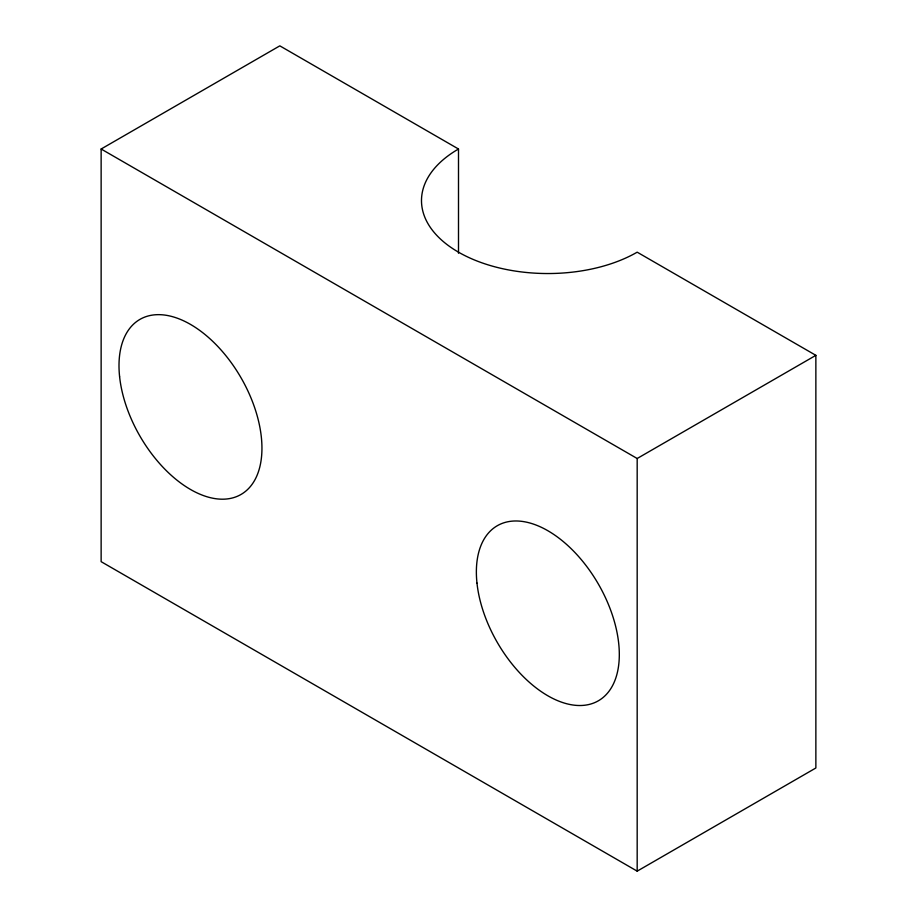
<?xml version="1.0" encoding="UTF-8"?>
<svg xmlns="http://www.w3.org/2000/svg" width="917" height="917" viewBox="0 0 917 917"><rect width="100%" height="100%" fill="white"/><g stroke="black" fill="none" stroke-linecap="round" stroke-linejoin="round"><path stroke-width="1.38" d="M458.5 149.012A126.351 72.947 0 0 0 458.5 252.175A126.351 72.947 0 0 0 637.177 252.175L815.866 355.337L815.866 767.987L637.177 871.15L101.134 561.663L101.134 149.012L279.823 45.85L458.5 149.012L458.5 253.241M101.134 149.012L637.177 458.5L815.866 355.337M637.177 458.5L637.177 871.15M119.611 376.784A101.076 58.356 60 0 0 233.984 497.518A101.076 58.356 60 0 0 217.822 346.466A101.076 58.356 60 0 0 119.611 376.784M476.978 583.109A101.076 58.356 60 0 0 591.35 703.843A101.076 58.356 60 0 0 575.188 552.791A101.076 58.356 60 0 0 476.978 583.109"/></g></svg>
